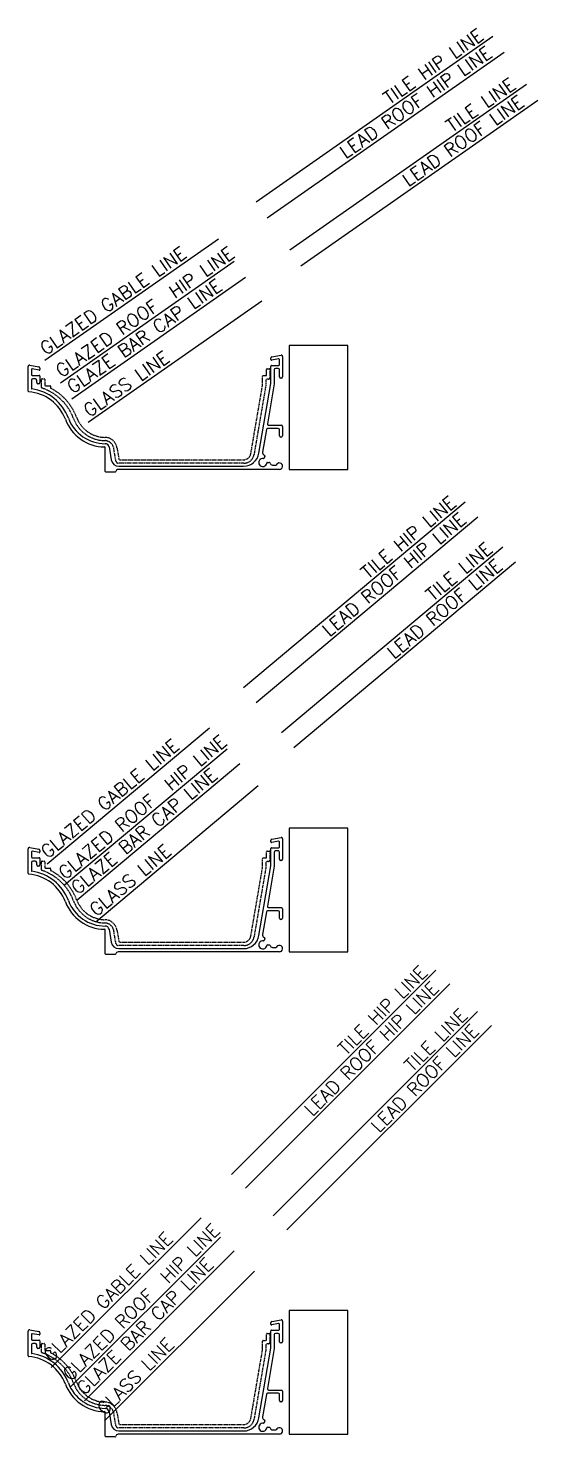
# Model space of a CAD drawing. Header units: millimetres. Extents: x -38686 to 870903, y -23218 to 232707.
# Drawn here: x 28239 to 29747, y 5961 to 10135 of the extents above; entities that cross this region are included whole.
import ezdxf

# ---------------------------------------------------------------- set-up
doc = ezdxf.new("R2010")
doc.units = ezdxf.units.MM
doc.header["$LTSCALE"] = 10
doc.linetypes.add('HIDDEN', pattern=[0.375, 0.25, -0.125])
for name, color, linetype in [('40 - Detail Outline', 142, 'Continuous'), ('44 - Detail Text', 7, 'Continuous'), ('900 - 0.05mm Line Thickness', 250, 'Continuous'), ('907 - 0.35mm Line Thickness', 142, 'Continuous')]:
    doc.layers.add(name, color=color, linetype=linetype)
doc.styles.add('1-20', font='romans.shx', dxfattribs={"width": 0.8, "height": 35})

msp = doc.modelspace()

# ---------------------------------------------------------------- linework, layer by layer
at = {"layer": '40 - Detail Outline', "color": 2, "ltscale": 10}
for p, q in [((28913.145, 9620.722), (29614.293, 10111.671)), ((29012.839, 9478.345), (29713.987, 9969.294)), ((28876.358, 8181.437), (29532.049, 8731.627)), ((28988.081, 8048.291), (29643.773, 8598.481)), ((28840.598, 6738.985), (29445.842, 7344.229)), ((28963.501, 6616.082), (29568.745, 7221.326))]:
    msp.add_line(p, q, dxfattribs=at)
at = {"layer": '40 - Detail Outline', "color": 1, "ltscale": 10}
for p, q in [((28946.376, 9573.263), (29647.525, 10064.212)), ((29046.07, 9430.886), (29747.218, 9921.835)), ((28913.599, 8137.055), (29569.29, 8687.245)), ((29025.322, 8003.908), (29681.014, 8554.099)), ((28881.566, 6698.017), (29486.809, 7303.261)), ((29004.468, 6575.115), (29609.712, 7180.359))]:
    msp.add_line(p, q, dxfattribs=at)
at = {"layer": '40 - Detail Outline', "color": 6, "ltscale": 10}
for p, q in [((28802.095, 9509.958), (28287.956, 9149.953)), ((28848.619, 9443.515), (28334.479, 9083.511)), ((28881.85, 9396.056), (28367.71, 9036.052)), ((28930.589, 9326.45), (28416.45, 8966.445)), ((28775.385, 8061.416), (28294.578, 7657.971)), ((28827.522, 7999.281), (28346.715, 7595.836)), ((28864.763, 7954.899), (28383.956, 7551.454)), ((28919.384, 7889.805), (28438.577, 7486.36)), ((28750.469, 6610.62), (28306.655, 6166.805)), ((28807.824, 6553.265), (28364.009, 6109.451)), ((28848.792, 6512.298), (28404.977, 6068.483)), ((28908.877, 6452.212), (28465.062, 6008.397))]:
    msp.add_line(p, q, dxfattribs=at)
at = {"layer": '40 - Detail Outline', "color": 7, "ltscale": 10}
for p, q in [((29185.106, 9194.354), (29011.296, 9194.354)), ((29011.296, 9194.354), (29011.296, 8827.42)), ((29185.106, 8827.42), (29185.106, 9194.354)), ((29011.296, 8827.42), (29185.106, 8827.42)), ((29185.106, 7765.246), (29011.296, 7765.246)), ((29011.296, 7765.246), (29011.296, 7398.312)), ((29185.106, 7398.312), (29185.106, 7765.246)), ((29011.296, 7398.312), (29185.106, 7398.312)), ((29185.106, 6336.138), (29011.296, 6336.138)), ((29011.296, 6336.138), (29011.296, 5969.204)), ((29185.106, 5969.204), (29185.106, 6336.138)), ((29011.296, 5969.204), (29185.106, 5969.204))]:
    msp.add_line(p, q, dxfattribs=at)
at = {"layer": '900 - 0.05mm Line Thickness', "linetype": 'HIDDEN'}
for p, q in [((28932.627, 9078.053), (28932.627, 9103.584)), ((28934.558, 9105.516), (28942.283, 9105.516)), ((28944.214, 9107.447), (28944.214, 9123.785)), ((28946.145, 9125.716), (28951.939, 9125.716)), ((28953.87, 9123.785), (28953.87, 9098.679)), ((28277.941, 9070.801), (28277.941, 9094.005)), ((28279.872, 9095.937), (28285.666, 9095.937)), ((28287.597, 9094.005), (28287.597, 9077.667)), ((28289.528, 9075.736), (28295.487, 9075.736)), ((28295.487, 9075.736), (28296.307, 9074.917)), ((28296.307, 9074.917), (28297.126, 9075.736)), ((28297.126, 9075.736), (28303.085, 9075.736)), ((28305.016, 9073.805), (28305.016, 9069.752)), ((28897.999, 8875.047), (28932.627, 9078.053)), ((28942.283, 9077.236), (28907.244, 8871.817)), ((28942.283, 9090.954), (28942.283, 9077.236)), ((28950.008, 9094.817), (28946.145, 9094.817)), ((28498.37, 8852.559), (28492.022, 8890.373)), ((28501.545, 8891.972), (28507.082, 8858.992)), ((28510.891, 8855.769), (28875.154, 8855.769)), ((28876.784, 8846.113), (28505.989, 8846.113)), ((28944.214, 7678.339), (28944.214, 7694.677)), ((28946.145, 7696.608), (28951.939, 7696.608)), ((28953.87, 7694.677), (28953.87, 7669.571)), ((28277.941, 7641.693), (28277.941, 7664.897)), ((28279.872, 7666.829), (28285.666, 7666.829)), ((28287.597, 7664.897), (28287.597, 7648.559)), ((28289.528, 7646.628), (28295.487, 7646.628)), ((28295.487, 7646.628), (28296.307, 7645.809)), ((28296.307, 7645.809), (28297.126, 7646.628)), ((28297.126, 7646.628), (28303.085, 7646.628)), ((28305.016, 7644.697), (28305.016, 7640.644)), ((28897.999, 7445.939), (28932.627, 7648.945)), ((28942.283, 7648.128), (28907.244, 7442.709)), ((28932.627, 7648.945), (28932.627, 7674.476)), ((28934.558, 7676.408), (28942.283, 7676.408)), ((28942.283, 7661.846), (28942.283, 7648.128)), ((28950.008, 7665.709), (28946.145, 7665.709)), ((28498.37, 7423.451), (28492.022, 7461.265)), ((28501.545, 7462.863), (28507.082, 7429.884)), ((28876.784, 7417.005), (28505.989, 7417.005)), ((28510.891, 7426.661), (28875.154, 7426.661)), ((28944.214, 6249.231), (28944.214, 6265.569)), ((28946.145, 6267.5), (28951.939, 6267.5)), ((28953.87, 6265.569), (28953.87, 6240.463)), ((28277.941, 6212.585), (28277.941, 6235.789)), ((28279.872, 6237.721), (28285.666, 6237.721)), ((28287.597, 6235.789), (28287.597, 6219.451)), ((28897.999, 6016.831), (28932.627, 6219.837)), ((28942.283, 6219.02), (28907.244, 6013.601)), ((28932.627, 6219.837), (28932.627, 6245.368)), ((28934.558, 6247.3), (28942.283, 6247.3)), ((28942.283, 6232.738), (28942.283, 6219.02)), ((28950.008, 6236.601), (28946.145, 6236.601)), ((28289.528, 6217.52), (28295.487, 6217.52)), ((28295.487, 6217.52), (28296.307, 6216.701)), ((28296.307, 6216.701), (28297.126, 6217.52)), ((28297.126, 6217.52), (28303.085, 6217.52)), ((28305.016, 6215.589), (28305.016, 6211.536)), ((28498.37, 5994.343), (28492.022, 6032.157)), ((28501.545, 6033.755), (28507.082, 6000.776)), ((28876.784, 5987.897), (28505.989, 5987.897)), ((28510.891, 5997.553), (28875.154, 5997.553))]:
    msp.add_line(p, q, dxfattribs=at)
for centre, radius, start, end in [((28934.558, 9103.584), 1.931, 90, 180), ((28942.283, 9107.447), 1.931, 270, 0), ((28946.145, 9123.785), 1.931, 90, 180), ((28950.008, 9098.679), 3.862, 270, 0), ((28951.939, 9123.785), 1.931, 0, 90), ((28279.872, 9094.005), 1.931, 90, 180), ((28279.872, 9070.801), 1.931, 180, 251.596698), ((28231.607, 8925.845), 150.849, 20.522332, 71.584378), ((28285.666, 9094.005), 1.931, 0, 90), ((28289.528, 9077.667), 1.931, 180, 270), ((28303.085, 9073.805), 1.931, 0, 90), ((28306.948, 9069.752), 1.931, 180, 242.324947), ((28231.607, 8925.845), 160.505, 20.514541, 62.366843), ((28946.145, 9090.954), 3.862, 90, 180), ((28467.354, 9013.624), 100.711, 200.273456, 268.864344), ((28467.354, 9013.624), 91.055, 200.260796, 268.810219), ((28465.358, 8885.896), 27.037, 9.53, 90), ((28465.358, 8885.896), 36.693, 9.53, 89.835445), ((28505.989, 8853.838), 7.725, 189.53, 270), ((28510.891, 8859.632), 3.862, 189.53, 270), ((28875.154, 8878.944), 23.175, 270, 350.32), ((28876.784, 8877.013), 30.9, 270, 350.32), ((28946.145, 7694.677), 1.931, 90, 180), ((28951.939, 7694.677), 1.931, 0, 90), ((28279.872, 7664.897), 1.931, 90, 180), ((28279.872, 7641.693), 1.931, 180, 251.596698), ((28231.607, 7496.737), 150.849, 20.522332, 71.584378), ((28285.666, 7664.897), 1.931, 0, 90), ((28289.528, 7648.559), 1.931, 180, 270), ((28303.085, 7644.697), 1.931, 0, 90), ((28306.948, 7640.644), 1.931, 180, 242.324947), ((28231.607, 7496.737), 160.505, 20.514541, 62.366843), ((28934.558, 7674.476), 1.931, 90, 180), ((28942.283, 7678.339), 1.931, 270, 0), ((28946.145, 7661.846), 3.862, 90, 180), ((28950.008, 7669.571), 3.862, 270, 0), ((28467.354, 7584.516), 100.711, 200.273456, 268.864344), ((28467.354, 7584.516), 91.055, 200.260796, 268.810219), ((28465.358, 7456.788), 27.037, 9.53, 90), ((28465.358, 7456.788), 36.693, 9.53, 89.835445), ((28510.891, 7430.524), 3.862, 189.53, 270), ((28875.154, 7449.836), 23.175, 270, 350.32), ((28876.784, 7447.905), 30.9, 270, 350.32), ((28505.989, 7424.73), 7.725, 189.53, 270), ((28946.145, 6265.569), 1.931, 90, 180), ((28951.939, 6265.569), 1.931, 0, 90), ((28279.872, 6235.789), 1.931, 90, 180), ((28285.666, 6235.789), 1.931, 0, 90), ((28289.528, 6219.451), 1.931, 180, 270), ((28934.558, 6245.368), 1.931, 90, 180), ((28942.283, 6249.231), 1.931, 270, 0), ((28946.145, 6232.738), 3.862, 90, 180), ((28950.008, 6240.463), 3.862, 270, 0), ((28279.872, 6212.585), 1.931, 180, 251.596698), ((28231.607, 6067.629), 150.849, 20.522332, 71.584378), ((28303.085, 6215.589), 1.931, 0, 90), ((28306.948, 6211.536), 1.931, 180, 242.324947), ((28231.607, 6067.629), 160.505, 20.514541, 62.366843), ((28467.354, 6155.408), 100.711, 200.273456, 268.864344), ((28467.354, 6155.408), 91.055, 200.260796, 268.810219), ((28465.358, 6027.68), 27.037, 9.53, 90), ((28465.358, 6027.68), 36.693, 9.53, 89.835445), ((28875.154, 6020.728), 23.175, 270, 350.32), ((28876.784, 6018.797), 30.9, 270, 350.32), ((28505.989, 5995.622), 7.725, 189.53, 270), ((28510.891, 6001.416), 3.862, 189.53, 270)]:
    msp.add_arc(centre, radius, start, end, dxfattribs=at)
at = {"layer": '907 - 0.35mm Line Thickness', "ltscale": 10}
for p, q in [((28957.222, 9153.448), (28957.222, 9157.708)), ((28980.063, 9155.154), (28959.486, 9151.545)), ((28960.417, 9161.512), (28987.454, 9166.254)), ((28982.328, 9137.884), (28982.328, 9153.252)), ((28991.984, 9162.45), (28991.984, 9101.577)), ((28238.805, 9074.806), (28238.805, 9132.554)), ((28238.805, 9059.418), (28238.805, 9132.554)), ((28243.335, 9136.359), (28270.372, 9131.617)), ((28248.461, 9123.357), (28248.461, 9107.989)), ((28250.393, 9106.058), (28271.636, 9106.058)), ((28271.302, 9121.65), (28250.726, 9125.259)), ((28273.567, 9127.812), (28273.567, 9123.552)), ((28273.567, 9104.127), (28273.567, 9084.853)), ((28957.222, 9082.304), (28957.222, 9134.022)), ((28959.153, 9135.953), (28980.396, 9135.953)), ((28966.878, 9122.435), (28966.878, 9081.486)), ((28978.465, 9126.297), (28970.74, 9126.297)), ((28982.328, 9101.577), (28982.328, 9122.435)), ((28248.461, 9092.539), (28248.461, 9067.233)), ((28260.049, 9096.402), (28252.324, 9096.402)), ((28263.911, 9084.853), (28263.911, 9092.539)), ((28269.705, 9080.991), (28267.774, 9080.991)), ((28921.969, 8875.633), (28957.222, 9082.304)), ((28966.878, 9081.486), (28946.651, 8962.908)), ((28988.121, 9097.715), (28986.19, 9097.715)), ((28943.687, 8945.527), (28932.298, 8878.762)), ((28978.465, 8948.74), (28947.494, 8948.74)), ((28950.459, 8958.396), (28968.471, 8958.396)), ((28968.471, 8958.396), (28969.29, 8959.216)), ((28969.29, 8959.216), (28970.109, 8958.396)), ((28970.109, 8958.396), (28988.121, 8958.396)), ((28982.328, 8927.497), (28982.328, 8944.878)), ((28991.984, 8954.534), (28991.984, 8927.497)), ((28466.69, 8821.627), (28466.69, 8892.325)), ((28478.136, 8894.202), (28484.48, 8856.414)), ((28988.121, 8923.634), (28986.19, 8923.634)), ((28935.94, 8870.839), (28938.772, 8869.14)), ((28939.599, 8866.839), (28937.556, 8861.062)), ((28946.731, 8848.085), (28952.859, 8848.085)), ((28495.853, 8819.696), (28468.621, 8819.696)), ((28982.328, 8827.42), (28505.315, 8827.42)), ((28507.334, 8837.077), (28876.279, 8837.077)), ((28962.32, 8840.36), (28973.247, 8840.36)), ((28957.222, 7724.34), (28957.222, 7728.6)), ((28980.063, 7726.046), (28959.486, 7722.437)), ((28960.417, 7732.404), (28987.454, 7737.146)), ((28982.328, 7708.776), (28982.328, 7724.144)), ((28991.984, 7733.342), (28991.984, 7672.469)), ((28238.805, 7645.698), (28238.805, 7703.446)), ((28238.805, 7630.31), (28238.805, 7703.446)), ((28243.335, 7707.251), (28270.372, 7702.509)), ((28248.461, 7694.249), (28248.461, 7678.881)), ((28271.302, 7692.542), (28250.726, 7696.151)), ((28273.567, 7698.704), (28273.567, 7694.444)), ((28957.222, 7653.196), (28957.222, 7704.914)), ((28959.153, 7706.845), (28980.396, 7706.845)), ((28966.878, 7693.327), (28966.878, 7652.378)), ((28978.465, 7697.189), (28970.74, 7697.189)), ((28982.328, 7672.469), (28982.328, 7693.327)), ((28248.461, 7663.431), (28248.461, 7638.125)), ((28250.393, 7676.95), (28271.636, 7676.95)), ((28260.049, 7667.294), (28252.324, 7667.294)), ((28263.911, 7655.745), (28263.911, 7663.431)), ((28269.705, 7651.883), (28267.774, 7651.883)), ((28273.567, 7675.019), (28273.567, 7655.745)), ((28921.969, 7446.525), (28957.222, 7653.196)), ((28966.878, 7652.378), (28946.651, 7533.8)), ((28988.121, 7668.607), (28986.19, 7668.607)), ((28943.687, 7516.419), (28932.298, 7449.654)), ((28978.465, 7519.632), (28947.494, 7519.632)), ((28950.459, 7529.288), (28968.471, 7529.288)), ((28968.471, 7529.288), (28969.29, 7530.108)), ((28969.29, 7530.108), (28970.109, 7529.288)), ((28970.109, 7529.288), (28988.121, 7529.288)), ((28982.328, 7498.389), (28982.328, 7515.77)), ((28991.984, 7525.426), (28991.984, 7498.389)), ((28988.121, 7494.526), (28986.19, 7494.526)), ((28466.69, 7392.519), (28466.69, 7463.217)), ((28478.136, 7465.094), (28484.48, 7427.306)), ((28935.94, 7441.731), (28938.772, 7440.032)), ((28939.599, 7437.731), (28937.556, 7431.954)), ((28495.853, 7390.588), (28468.621, 7390.588)), ((28982.328, 7398.312), (28505.315, 7398.312)), ((28507.334, 7407.969), (28876.279, 7407.969)), ((28946.731, 7418.977), (28952.859, 7418.977)), ((28962.32, 7411.252), (28973.247, 7411.252)), ((28960.417, 6303.296), (28987.454, 6308.038)), ((28991.984, 6304.234), (28991.984, 6243.361)), ((28238.805, 6216.59), (28238.805, 6274.338)), ((28238.805, 6201.202), (28238.805, 6274.338)), ((28243.335, 6278.143), (28270.372, 6273.401)), ((28248.461, 6265.141), (28248.461, 6249.773)), ((28271.302, 6263.434), (28250.726, 6267.043)), ((28273.567, 6269.596), (28273.567, 6265.336)), ((28957.222, 6295.232), (28957.222, 6299.492)), ((28957.222, 6224.088), (28957.222, 6275.806)), ((28959.153, 6277.737), (28980.396, 6277.737)), ((28980.063, 6296.938), (28959.486, 6293.329)), ((28966.878, 6264.219), (28966.878, 6223.27)), ((28978.465, 6268.081), (28970.74, 6268.081)), ((28982.328, 6279.668), (28982.328, 6295.036)), ((28982.328, 6243.361), (28982.328, 6264.219)), ((28248.461, 6234.323), (28248.461, 6209.017)), ((28250.393, 6247.842), (28271.636, 6247.842)), ((28260.049, 6238.186), (28252.324, 6238.186)), ((28263.911, 6226.637), (28263.911, 6234.323)), ((28269.705, 6222.775), (28267.774, 6222.775)), ((28273.567, 6245.911), (28273.567, 6226.637)), ((28921.969, 6017.417), (28957.222, 6224.088)), ((28966.878, 6223.27), (28946.651, 6104.692)), ((28988.121, 6239.499), (28986.19, 6239.499)), ((28950.459, 6100.18), (28968.471, 6100.18)), ((28968.471, 6100.18), (28969.29, 6101)), ((28969.29, 6101), (28970.109, 6100.18)), ((28970.109, 6100.18), (28988.121, 6100.18)), ((28991.984, 6096.318), (28991.984, 6069.281)), ((28943.687, 6087.311), (28932.298, 6020.546)), ((28978.465, 6090.524), (28947.494, 6090.524)), ((28982.328, 6069.281), (28982.328, 6086.662)), ((28988.121, 6065.418), (28986.19, 6065.418)), ((28466.69, 5963.411), (28466.69, 6034.109)), ((28478.136, 6035.986), (28484.48, 5998.198)), ((28935.94, 6012.623), (28938.772, 6010.924)), ((28982.328, 5969.204), (28505.315, 5969.204)), ((28507.334, 5978.861), (28876.279, 5978.861)), ((28939.599, 6008.623), (28937.556, 6002.846)), ((28946.731, 5989.869), (28952.859, 5989.869)), ((28962.32, 5982.144), (28973.247, 5982.144)), ((28495.853, 5961.48), (28468.621, 5961.48))]:
    msp.add_line(p, q, dxfattribs=at)
for centre, radius, start, end in [((28961.084, 9157.708), 3.862, 99.947626, 180), ((28959.153, 9153.448), 1.931, 180, 279.947626), ((28980.396, 9153.252), 1.931, 0, 99.947626), ((28988.121, 9162.45), 3.862, 0, 99.947626), ((28242.668, 9132.554), 3.862, 80.052374, 180), ((28250.393, 9123.357), 1.931, 80.052374, 180), ((28250.393, 9107.989), 1.931, 180, 270), ((28269.705, 9127.812), 3.862, 0, 80.052374), ((28271.636, 9123.552), 1.931, 260.052374, 0), ((28271.636, 9104.127), 1.931, 0, 90), ((28959.153, 9134.022), 1.931, 90, 180), ((28970.74, 9122.435), 3.862, 90, 180), ((28978.465, 9122.435), 3.862, 0, 90), ((28980.396, 9137.884), 1.931, 270, 0), ((28986.19, 9101.577), 3.862, 180, 270), ((28988.121, 9101.577), 3.862, 270, 0), ((28240.736, 9059.424), 1.931, 180.172066, 265.604418), ((28230.947, 8932.058), 125.81, 20.475231, 85.60481), ((28252.324, 9092.539), 3.862, 90, 180), ((28249.427, 9067.233), 0.966, 180, 262.215226), ((28230.947, 8932.058), 135.467, 20.475231, 82.215226), ((28260.049, 9092.539), 3.862, 0, 90), ((28267.774, 9084.853), 3.862, 180, 270), ((28269.705, 9084.853), 3.862, 270, 0), ((28466.704, 9020.085), 125.844, 200.474204, 269.141162), ((28466.704, 9020.085), 116.188, 200.474161, 270), ((28947.494, 8944.878), 3.862, 90, 170.32), ((28950.459, 8962.259), 3.862, 170.32, 270), ((28978.465, 8944.878), 3.862, 0, 90), ((28988.121, 8954.534), 3.862, 0, 90), ((28464.759, 8892.325), 1.931, 360, 88.255554), ((28466.704, 8892.31), 11.587, 9.397276, 90), ((28986.19, 8927.497), 3.862, 180, 270), ((28988.121, 8927.497), 3.862, 270, 0), ((28507.334, 8860.251), 23.175, 189.53, 270), ((28876.279, 8883.426), 46.349, 270, 350.32), ((28932.965, 8848.085), 11.974, 77.943218, 352.576782), ((28939.914, 8877.464), 7.726, 170.323789, 239.039133), ((28935.735, 8861.706), 1.931, 261.997078, 340.52), ((28937.779, 8867.483), 1.931, 340.52, 59.042922), ((28946.731, 8846.153), 1.931, 90, 168.522922), ((28952.859, 8846.153), 1.931, 11.477078, 90), ((28468.621, 8821.627), 1.931, 180, 270), ((28495.853, 8821.627), 1.931, 270, 348.522918), ((28505.315, 8819.696), 7.725, 90, 168.44807), ((28962.32, 8848.085), 7.725, 191.551931, 270), ((28982.328, 8837.077), 9.656, 270, 160.123126), ((28961.084, 7728.6), 3.862, 99.947626, 180), ((28959.153, 7724.34), 1.931, 180, 279.947626), ((28980.396, 7724.144), 1.931, 0, 99.947626), ((28988.121, 7733.342), 3.862, 0, 99.947626), ((28242.668, 7703.446), 3.862, 80.052374, 180), ((28250.393, 7694.249), 1.931, 80.052374, 180), ((28269.705, 7698.704), 3.862, 0, 80.052374), ((28271.636, 7694.444), 1.931, 260.052374, 0), ((28959.153, 7704.914), 1.931, 90, 180), ((28970.74, 7693.327), 3.862, 90, 180), ((28978.465, 7693.327), 3.862, 0, 90), ((28980.396, 7708.776), 1.931, 270, 0), ((28250.393, 7678.881), 1.931, 180, 270), ((28252.324, 7663.431), 3.862, 90, 180), ((28249.427, 7638.125), 0.966, 180, 262.215226), ((28260.049, 7663.431), 3.862, 0, 90), ((28267.774, 7655.745), 3.862, 180, 270), ((28269.705, 7655.745), 3.862, 270, 0), ((28271.636, 7675.019), 1.931, 0, 90), ((28986.19, 7672.469), 3.862, 180, 270), ((28988.121, 7672.469), 3.862, 270, 0), ((28240.736, 7630.316), 1.931, 180.172066, 265.604418), ((28230.947, 7502.95), 125.81, 20.475231, 85.60481), ((28230.947, 7502.95), 135.467, 20.475231, 82.215226), ((28466.704, 7590.977), 125.844, 200.474204, 269.141162), ((28466.704, 7590.977), 116.188, 200.474161, 270), ((28947.494, 7515.77), 3.862, 90, 170.32), ((28950.459, 7533.151), 3.862, 170.32, 270), ((28978.465, 7515.77), 3.862, 0, 90), ((28988.121, 7525.426), 3.862, 0, 90), ((28466.704, 7463.202), 11.587, 9.397276, 90), ((28986.19, 7498.389), 3.862, 180, 270), ((28988.121, 7498.389), 3.862, 270, 0), ((28464.759, 7463.217), 1.931, 360, 88.255554), ((28876.279, 7454.318), 46.349, 270, 350.32), ((28932.965, 7418.977), 11.974, 77.943218, 352.576782), ((28939.914, 7448.356), 7.726, 170.323789, 239.039133), ((28935.735, 7432.598), 1.931, 261.997078, 340.52), ((28937.779, 7438.375), 1.931, 340.52, 59.042922), ((28468.621, 7392.519), 1.931, 180, 270), ((28507.334, 7431.143), 23.175, 189.53, 270), ((28495.853, 7392.519), 1.931, 270, 348.522918), ((28505.315, 7390.588), 7.725, 90, 168.44807), ((28946.731, 7417.045), 1.931, 90, 168.522922), ((28952.859, 7417.045), 1.931, 11.477078, 90), ((28962.32, 7418.977), 7.725, 191.551931, 270), ((28982.328, 7407.969), 9.656, 270, 160.123126), ((28961.084, 6299.492), 3.862, 99.947626, 180), ((28988.121, 6304.234), 3.862, 0, 99.947626), ((28242.668, 6274.338), 3.862, 80.052374, 180), ((28250.393, 6265.141), 1.931, 80.052374, 180), ((28269.705, 6269.596), 3.862, 0, 80.052374), ((28271.636, 6265.336), 1.931, 260.052374, 0), ((28959.153, 6295.232), 1.931, 180, 279.947626), ((28959.153, 6275.806), 1.931, 90, 180), ((28970.74, 6264.219), 3.862, 90, 180), ((28978.465, 6264.219), 3.862, 0, 90), ((28980.396, 6295.036), 1.931, 0, 99.947626), ((28980.396, 6279.668), 1.931, 270, 0), ((28250.393, 6249.773), 1.931, 180, 270), ((28252.324, 6234.323), 3.862, 90, 180), ((28260.049, 6234.323), 3.862, 0, 90), ((28267.774, 6226.637), 3.862, 180, 270), ((28269.705, 6226.637), 3.862, 270, 0), ((28271.636, 6245.911), 1.931, 0, 90), ((28986.19, 6243.361), 3.862, 180, 270), ((28988.121, 6243.361), 3.862, 270, 0), ((28240.736, 6201.208), 1.931, 180.172066, 265.604418), ((28230.947, 6073.842), 125.81, 20.475231, 85.60481), ((28249.427, 6209.017), 0.966, 180, 262.215226), ((28230.947, 6073.842), 135.467, 20.475231, 82.215226), ((28466.704, 6161.869), 125.844, 200.474204, 269.141162), ((28466.704, 6161.869), 116.188, 200.474161, 270), ((28950.459, 6104.043), 3.862, 170.32, 270), ((28988.121, 6096.318), 3.862, 0, 90), ((28947.494, 6086.662), 3.862, 90, 170.32), ((28978.465, 6086.662), 3.862, 0, 90), ((28986.19, 6069.281), 3.862, 180, 270), ((28988.121, 6069.281), 3.862, 270, 0), ((28464.759, 6034.109), 1.931, 360, 88.255554), ((28466.704, 6034.094), 11.587, 9.397276, 90), ((28876.279, 6025.21), 46.349, 270, 350.32), ((28939.914, 6019.248), 7.726, 170.323789, 239.039133), ((28937.779, 6009.267), 1.931, 340.52, 59.042922), ((28507.334, 6002.035), 23.175, 189.53, 270), ((28505.315, 5961.48), 7.725, 90, 168.44807), ((28932.965, 5989.869), 11.974, 77.943218, 352.576782), ((28935.735, 6003.49), 1.931, 261.997078, 340.52), ((28946.731, 5987.937), 1.931, 90, 168.522922), ((28952.859, 5987.937), 1.931, 11.477078, 90), ((28962.32, 5989.869), 7.725, 191.551931, 270), ((28982.328, 5978.861), 9.656, 270, 160.123126), ((28468.621, 5963.411), 1.931, 180, 270), ((28495.853, 5963.411), 1.931, 270, 348.522918)]:
    msp.add_arc(centre, radius, start, end, dxfattribs=at)

# ---------------------------------------------------------------- texts
at = {"layer": '44 - Detail Text', "color": 3, "style": '1-20'}
for s, height, rotation, p in [('TILE HIP LINE', 38.62454, 35, (29307.228, 9906.726)), ('LEAD ROOF HIP LINE', 38.62454, 35, (29177.804, 9746.597)), ('TILE LINE', 38.6245, 35, (29492.883, 9824.54)), ('LEAD ROOF LINE', 38.62454, 35, (29363.459, 9664.41)), ('GLAZED GABLE LINE', 38.62454, 35, (28290.934, 9164.558)), ('GLAZED ROOF  HIP LINE', 38.62454, 35, (28337.45, 9098.126)), ('GLAZE BAR CAP LINE', 38.62454, 35, (28370.689, 9050.656)), ('GLASS LINE', 38.6245, 35, (28419.428, 8981.049)), ('TILE HIP LINE', 38.62454, 40, (29244.015, 8500.7)), ('LEAD ROOF HIP LINE', 38.62454, 40, (29129.039, 8329.899)), ('TILE LINE', 38.6245, 40, (29436.126, 8435.007)), ('LEAD ROOF LINE', 38.62454, 40, (29321.15, 8264.207)), ('GLAZED GABLE LINE', 38.62454, 40, (28296.272, 7672.779)), ('GLAZED ROOF  HIP LINE', 38.62454, 40, (28348.401, 7610.654)), ('GLAZE BAR CAP LINE', 38.62454, 40, (28385.651, 7566.262)), ('GLASS LINE', 38.6245, 40, (28440.271, 7501.168)), ('TILE HIP LINE', 38.62454, 45, (29179.03, 7089.076)), ('LEAD ROOF HIP LINE', 38.62454, 45, (29079.378, 6908.905)), ('TILE LINE', 38.6245, 45, (29376.136, 7040.377)), ('LEAD ROOF LINE', 38.62454, 45, (29276.484, 6860.206)), ('GLAZED ROOF  HIP LINE', 38.62454, 45, (28364.397, 6124.36)), ('GLAZED GABLE LINE', 38.62454, 45, (28307.052, 6181.705)), ('GLAZE BAR CAP LINE', 38.62454, 45, (28405.374, 6083.383)), ('GLASS LINE', 38.6245, 45, (28465.46, 6023.297))]:
    msp.add_text(s, height=height, rotation=rotation, dxfattribs=at).set_placement(p)

doc.saveas('drawing.dxf')
